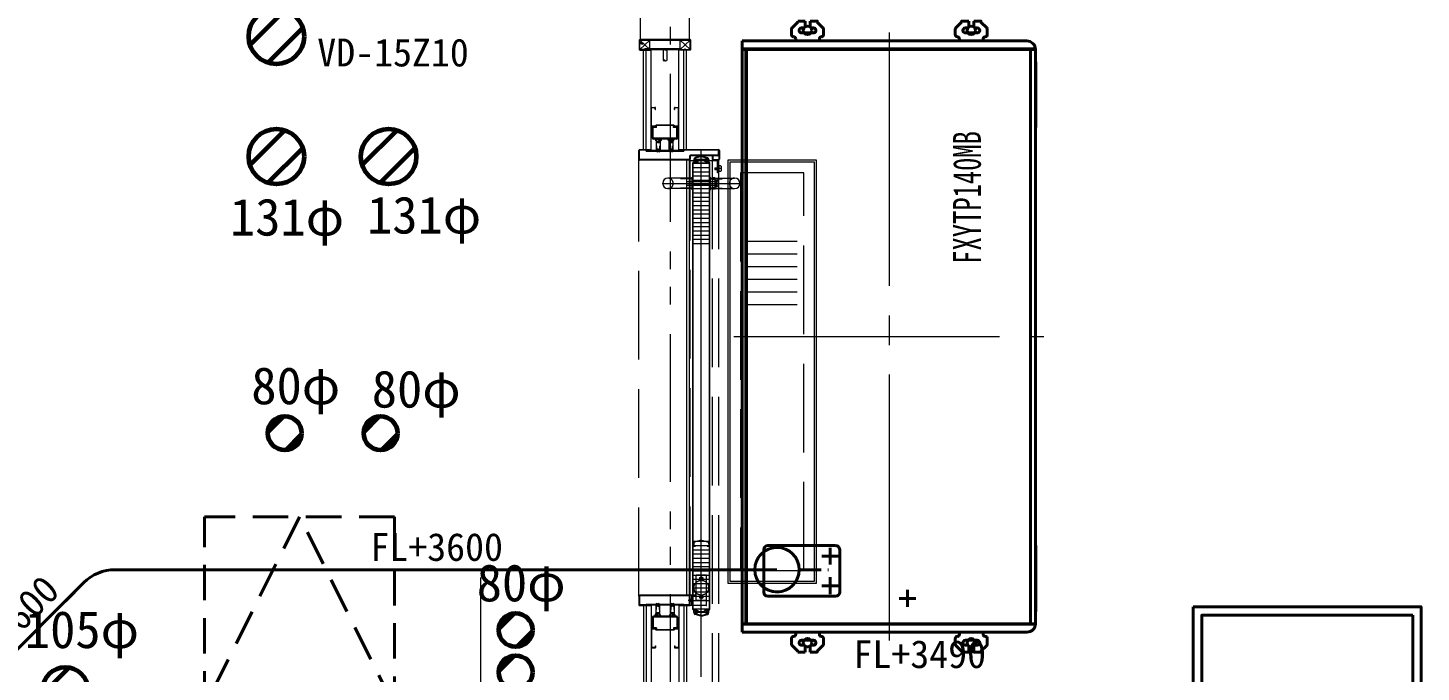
# Model space of a CAD drawing. Units: millimetres at full size. Extents: x -22551 to 92397, y -19340 to 14894.
# Drawn here: x 2639 to 5941, y 3521 to 5047 of the extents above; entities that cross this region are included whole.
import ezdxf
from ezdxf.enums import TextEntityAlignment as Align

# ---------------------------------------------------------------- set-up
doc = ezdxf.new("R2010")
doc.units = ezdxf.units.MM
doc.header["$LTSCALE"] = 70
for name, pattern in [('CHAIN1', [8, 5, -1, 1, -1]), ('CHAIN2', [12, 9, -1, 1, -1]), ('DASHED1', [1.8, 1.2, -0.6]), ('DASHED3', [4, 3, -1]), ('DOUBLE_CHAIN1', [8.8, 5, -1, 0.6, -0.6, 0.6, -1])]:
    doc.linetypes.add(name, pattern=pattern)
for name, color, linetype, lineweight in [('1-3_スリーブ', 1, 'Continuous', 60), ('2-0_通芯', 7, 'Continuous', 15), ('2-2_間仕切り芯', 7, 'DOUBLE_CHAIN1', 15), ('7-A_配管－冷媒：冷媒配管用銅管', 5, 'Continuous', 40), ('7-C_配管－ドレン５：耐火二層管', 2, 'Continuous', 30), ('9-0_無題1', 5, 'Continuous', 40), ('9-1_無題2', 5, 'DASHED1', 40)]:
    doc.layers.add(name, color=color, linetype=linetype, lineweight=lineweight)
doc.styles.add('ＭＳ ゴシック', font='')
doc.styles.get('ＭＳ ゴシック').set_extended_font_data('MS Gothic')

# ---------------------------------------------------------------- blocks, each defined once
blk = doc.blocks.new('グループ部品-26')
at = {"layer": '9-0_無題1'}
for p, q in [((4450.32, 5047.51), (4463.86, 5060.75)), ((4463.86, 5060.75), (4450.32, 5047.51)), ((4463.86, 5060.75), (4463.86, 5063.05)), ((4463.86, 5063.05), (4480.86, 5063.05)), ((4463.86, 5063.05), (4463.86, 5060.75)), ((4480.86, 5063.05), (4463.86, 5063.05)), ((4480.86, 5063.05), (4480.86, 5047.05)), ((4480.86, 5047.05), (4480.86, 5063.05)), ((4492.86, 5063.05), (4492.86, 5047.05)), ((4492.86, 5063.05), (4492.86, 5047.05)), ((4509.86, 5063.05), (4492.86, 5063.05)), ((4509.86, 5060.75), (4509.86, 5063.05)), ((4523.39, 5047.51), (4509.86, 5060.75)), ((4523.39, 5047.51), (4509.86, 5060.75)), ((4838.32, 5047.51), (4851.86, 5060.75)), ((4851.86, 5060.75), (4838.32, 5047.51)), ((4851.86, 5063.05), (4851.86, 5060.75)), ((4868.86, 5063.05), (4851.86, 5063.05)), ((4868.86, 5063.05), (4868.86, 5047.05)), ((4868.86, 5047.05), (4868.86, 5063.05)), ((4880.86, 5063.05), (4880.86, 5047.05)), ((4880.86, 5063.05), (4880.86, 5047.05)), ((4897.86, 5063.05), (4880.86, 5063.05)), ((4897.86, 5060.75), (4897.86, 5063.05)), ((4911.39, 5047.51), (4897.86, 5060.75)), ((4911.39, 5047.51), (4897.86, 5060.75)), ((4448.86, 5043.98), (4448.86, 5031.05)), ((4448.86, 5043.98), (4448.86, 5031.05)), ((4458.86, 5021.05), (4458.86, 5016.05)), ((4458.86, 5021.05), (4458.86, 5016.05)), ((4480.86, 5047.05), (4472.86, 5047.05)), ((4472.86, 5047.05), (4480.86, 5047.05)), ((4500.86, 5035.05), (4472.86, 5035.05)), ((4500.86, 5035.05), (4472.86, 5035.05)), ((4500.86, 5047.05), (4492.86, 5047.05)), ((4492.86, 5047.05), (4500.86, 5047.05)), ((4514.86, 5021.05), (4514.86, 5016.05)), ((4514.86, 5016.05), (4514.86, 5021.05)), ((4524.86, 5043.98), (4524.86, 5031.05)), ((4524.86, 5031.05), (4524.86, 5043.98)), ((4836.86, 5043.98), (4836.86, 5031.05)), ((4836.86, 5043.98), (4836.86, 5031.05)), ((4846.86, 5021.05), (4846.86, 5016.05)), ((4846.86, 5021.05), (4846.86, 5016.05)), ((4868.86, 5047.05), (4860.86, 5047.05)), ((4860.86, 5047.05), (4868.86, 5047.05)), ((4888.86, 5035.05), (4860.86, 5035.05)), ((4888.86, 5035.05), (4860.86, 5035.05)), ((4888.86, 5047.05), (4880.86, 5047.05)), ((4880.86, 5047.05), (4888.86, 5047.05)), ((4902.86, 5021.05), (4902.86, 5016.05)), ((4902.86, 5016.05), (4902.86, 5021.05)), ((4912.86, 5043.98), (4912.86, 5031.05)), ((4912.86, 5031.05), (4912.86, 5043.98)), ((5006.86, 5016.05), (4331.86, 5016.05)), ((4331.86, 3616.05), (4331.86, 5016.05)), ((4331.86, 5016.05), (4331.86, 3616.05)), ((4458.86, 5016.05), (4331.86, 5016.05)), ((5026.83, 4997.05), (4331.86, 4997.05)), ((5026.86, 4996.05), (4331.86, 4996.05)), ((4340.86, 3636.05), (4340.86, 4996.05)), ((4341.86, 3636.05), (4341.86, 4996.05)), ((4846.86, 5016.05), (4514.86, 5016.05)), ((5006.86, 5016.05), (4902.86, 5016.05)), ((5015.46, 3636.05), (5015.46, 4996.05)), ((5026.66, 3636.05), (5026.66, 4996.05)), ((5026.86, 4992.05), (5026.66, 4992.05)), ((5026.66, 4992.05), (5026.86, 4992.05)), ((5026.66, 3640.05), (5026.66, 4992.05)), ((5026.86, 4992.05), (5026.86, 4996.05)), ((5026.86, 4992.05), (5026.86, 4996.05)), ((5027.46, 4966.81), (5026.66, 4966.81)), ((5027.46, 4966.81), (5027.46, 4811.05)), ((5027.46, 4811.05), (5026.66, 4811.05)), ((4383.06, 3711.05), (4383.06, 3811.05)), ((4553.06, 3821.05), (4393.06, 3821.05)), ((4563.06, 3711.05), (4563.06, 3811.05)), ((5027.46, 3821.05), (5026.66, 3821.05)), ((5027.46, 3821.05), (5027.46, 3665.29)), ((4563.06, 3796.05), (4540.86, 3796.05)), ((4553.06, 3701.05), (4393.06, 3701.05)), ((4743.86, 3696.05), (4723.86, 3696.05)), ((5026.66, 3665.29), (5027.46, 3665.29)), ((5026.86, 3636.05), (4331.86, 3636.05)), ((5026.83, 3635.05), (4331.86, 3635.05)), ((5026.86, 3640.05), (5026.66, 3640.05)), ((5026.86, 3640.05), (5026.66, 3640.05)), ((5026.86, 3640.05), (5026.86, 3636.05)), ((5026.86, 3636.05), (5026.86, 3640.05)), ((5006.86, 3616.05), (4331.86, 3616.05)), ((4331.86, 3616.05), (4458.86, 3616.05)), ((4448.86, 3588.12), (4448.86, 3601.05)), ((4448.86, 3601.05), (4448.86, 3588.12)), ((4458.86, 3611.05), (4458.86, 3616.05)), ((4458.86, 3616.05), (4458.86, 3611.05)), ((4514.86, 3611.05), (4514.86, 3616.05)), ((4514.86, 3616.05), (4846.86, 3616.05)), ((4514.86, 3611.05), (4514.86, 3616.05)), ((4524.86, 3588.12), (4524.86, 3601.05)), ((4524.86, 3588.12), (4524.86, 3601.05)), ((4836.86, 3588.12), (4836.86, 3601.05)), ((4836.86, 3601.05), (4836.86, 3588.12)), ((4846.86, 3611.05), (4846.86, 3616.05)), ((4846.86, 3616.05), (4846.86, 3611.05)), ((4902.86, 3611.05), (4902.86, 3616.05)), ((4902.86, 3616.05), (5006.86, 3616.05)), ((4902.86, 3611.05), (4902.86, 3616.05)), ((4912.86, 3588.12), (4912.86, 3601.05)), ((4912.86, 3588.12), (4912.86, 3601.05)), ((4450.32, 3584.58), (4463.86, 3571.35)), ((4463.86, 3571.35), (4463.86, 3569.05)), ((4463.86, 3569.05), (4480.86, 3569.05)), ((4463.86, 3569.05), (4480.86, 3569.05)), ((4500.86, 3597.05), (4472.86, 3597.05)), ((4472.86, 3597.05), (4500.86, 3597.05)), ((4480.86, 3585.05), (4472.86, 3585.05)), ((4480.86, 3585.05), (4472.86, 3585.05)), ((4480.86, 3569.05), (4480.86, 3585.05)), ((4480.86, 3569.05), (4480.86, 3585.05)), ((4492.86, 3569.05), (4492.86, 3585.05)), ((4500.86, 3585.05), (4492.86, 3585.05)), ((4492.86, 3585.05), (4492.86, 3569.05)), ((4500.86, 3585.05), (4492.86, 3585.05)), ((4492.86, 3569.05), (4509.86, 3569.05)), ((4523.39, 3584.58), (4509.86, 3571.35)), ((4509.86, 3571.35), (4523.39, 3584.58)), ((4509.86, 3569.05), (4509.86, 3571.35)), ((4838.32, 3584.58), (4851.86, 3571.35)), ((4838.32, 3584.58), (4851.86, 3571.35)), ((4851.86, 3571.35), (4851.86, 3569.05)), ((4851.86, 3571.35), (4851.86, 3569.05)), ((4851.86, 3569.05), (4868.86, 3569.05)), ((4888.86, 3597.05), (4860.86, 3597.05)), ((4860.86, 3597.05), (4888.86, 3597.05)), ((4868.86, 3585.05), (4860.86, 3585.05)), ((4868.86, 3585.05), (4860.86, 3585.05)), ((4868.86, 3569.05), (4868.86, 3585.05)), ((4888.86, 3585.05), (4880.86, 3585.05)), ((4880.86, 3585.05), (4880.86, 3569.05)), ((4888.86, 3585.05), (4880.86, 3585.05)), ((4880.86, 3569.05), (4897.86, 3569.05)), ((4911.39, 3584.58), (4897.86, 3571.35)), ((4897.86, 3571.35), (4911.39, 3584.58)), ((4897.86, 3571.35), (4897.86, 3569.05)), ((4897.86, 3569.05), (4897.86, 3571.35))]:
    blk.add_line(p, q, dxfattribs=at)
at = {"layer": '9-0_無題1', "color": 7, "linetype": 'CHAIN2', "lineweight": 15}
for p, q in [((4680.86, 3596.05), (4680.86, 5036.05)), ((4311.86, 4316.05), (5046.66, 4316.05))]:
    blk.add_line(p, q, dxfattribs=at)
at = {"layer": '9-0_無題1', "linetype": 'CHAIN1'}
for p, q in [((4540.86, 3776.05), (4540.86, 3816.05)), ((4520.86, 3796.05), (4560.86, 3796.05)), ((4540.86, 3706.05), (4540.86, 3746.05)), ((4520.86, 3726.05), (4560.86, 3726.05)), ((4723.86, 3676.05), (4723.86, 3716.05)), ((4703.86, 3696.05), (4743.86, 3696.05))]:
    blk.add_line(p, q, dxfattribs=at)
at = {"layer": '9-0_無題1'}
for points in [[(4509.86, 5060.75), (4509.86, 5063.05), (4492.86, 5063.05)], [(4851.86, 5060.75), (4851.86, 5063.05), (4868.86, 5063.05)], [(4897.86, 5060.75), (4897.86, 5063.05), (4880.86, 5063.05)], [(4450.32, 3584.58), (4463.86, 3571.35), (4463.86, 3569.05)], [(4509.86, 3571.35), (4509.86, 3569.05), (4492.86, 3569.05)], [(4851.86, 3569.05), (4868.86, 3569.05), (4868.86, 3585.05)], [(4897.86, 3569.05), (4880.86, 3569.05), (4880.86, 3585.05)]]:
    blk.add_lwpolyline(points, dxfattribs=at)
for centre in [(4486.86, 5041.05), (4874.86, 5041.05), (4486.86, 3591.05), (4874.86, 3591.05)]:
    blk.add_circle(centre, 10, dxfattribs=at)
for centre, radius, start, end in [((4453.86, 5043.98), 5, 135, 180), ((4453.86, 5043.98), 5, 135.00003, 179.99995), ((4453.86, 5031.05), 5, 180, 270), ((4453.86, 5031.05), 5, 179.99995, 270.00003), ((4453.86, 5021.05), 5, 359.99998, 90), ((4453.86, 5021.05), 5, 359.99995, 90.00003), ((4472.86, 5041.05), 6, 90, 270), ((4472.86, 5041.05), 6, 90, 269.99998), ((4500.86, 5041.05), 6, 270, 90), ((4500.86, 5041.05), 6, 269.99998, 90), ((4519.86, 5021.05), 5, 90, 180), ((4519.86, 5021.05), 5, 89.99994, 180.00003), ((4519.86, 5031.05), 5, 270, 359.99998), ((4519.86, 5031.05), 5, 270.00006, 359.99995), ((4519.86, 5043.98), 5, 359.99998, 44.99998), ((4519.86, 5043.98), 5, 0.00003, 44.99995), ((4841.86, 5043.98), 5, 135, 180), ((4841.86, 5043.98), 5, 135.00003, 179.99995), ((4841.86, 5031.05), 5, 180, 270), ((4841.86, 5031.05), 5, 179.99995, 270.00003), ((4841.86, 5021.05), 5, 359.99998, 90), ((4841.86, 5021.05), 5, 359.99995, 90.00003), ((4860.86, 5041.05), 6, 90, 270), ((4860.86, 5041.05), 6, 90, 270), ((4888.86, 5041.05), 6, 270, 90), ((4888.86, 5041.05), 6, 270, 90), ((4907.86, 5021.05), 5, 90, 180), ((4907.86, 5021.05), 5, 89.99994, 180.00003), ((4907.86, 5031.05), 5, 270, 359.99998), ((4907.86, 5031.05), 5, 270.00006, 359.99995), ((4907.86, 5043.98), 5, 359.99998, 44.99998), ((4907.86, 5043.98), 5, 0.00003, 44.99995), ((5006.86, 4996.05), 20, 359.99998, 90), ((5006.86, 4996.05), 20, 359.99995, 90.00003), ((4393.06, 3811.05), 10, 90, 180), ((4553.06, 3811.05), 10, 359.99998, 90), ((4393.06, 3711.05), 10, 180, 270), ((4553.06, 3711.05), 10, 270, 359.99998), ((5006.86, 3636.05), 20, 270, 359.99998), ((5006.86, 3636.05), 20, 269.99995, 0.00003), ((4453.86, 3601.05), 5, 90, 180), ((4453.86, 3601.05), 5, 89.99995, 180.00003), ((4453.86, 3611.05), 5, 270, 359.99998), ((4453.86, 3611.05), 5, 269.99995, 0.00003), ((4519.86, 3611.05), 5, 180, 270), ((4519.86, 3611.05), 5, 179.99995, 270.00005), ((4519.86, 3601.05), 5, 359.99998, 90), ((4519.86, 3601.05), 5, 0.00003, 89.99992), ((4841.86, 3601.05), 5, 90, 180), ((4841.86, 3601.05), 5, 89.99995, 180.00003), ((4841.86, 3611.05), 5, 270, 359.99998), ((4841.86, 3611.05), 5, 269.99995, 0.00003), ((4907.86, 3611.05), 5, 180, 270), ((4907.86, 3611.05), 5, 179.99995, 270.00005), ((4907.86, 3601.05), 5, 359.99998, 90), ((4907.86, 3601.05), 5, 0.00003, 89.99992), ((4453.86, 3588.12), 5, 180, 225), ((4453.86, 3588.12), 5, 180.00003, 224.99995), ((4472.86, 3591.05), 6, 90, 270), ((4472.86, 3591.05), 6, 90, 269.99998), ((4500.86, 3591.05), 6, 270, 90), ((4500.86, 3591.05), 6, 269.99998, 90), ((4519.86, 3588.12), 5, 314.99998, 359.99998), ((4519.86, 3588.12), 5, 315.00003, 359.99995), ((4841.86, 3588.12), 5, 180, 225), ((4841.86, 3588.12), 5, 180.00003, 224.99995), ((4860.86, 3591.05), 6, 90, 270), ((4860.86, 3591.05), 6, 90, 270), ((4888.86, 3591.05), 6, 270, 90), ((4888.86, 3591.05), 6, 270, 90), ((4907.86, 3588.12), 5, 314.99998, 359.99998), ((4907.86, 3588.12), 5, 315.00003, 359.99995)]:
    blk.add_arc(centre, radius, start, end, dxfattribs=at)
at = {"layer": '9-0_無題1', "color": 7, "style": 'ＭＳ ゴシック', "width": 0.7}
blk.add_text('FXYTP140MB', height=65.98, rotation=90, dxfattribs=at).set_placement((4917.36, 4488.41), align=Align.BOTTOM_LEFT)
blk = doc.blocks.new('グループ部品-30')
at = {"layer": '9-1_無題2'}
for p, q in [((3058.21, 3439.43), (3058.21, 3889.43)), ((3508.21, 3889.43), (3058.21, 3889.43)), ((3508.21, 3889.43), (3508.21, 3439.43)), ((3058.21, 3439.43), (3508.21, 3439.43))]:
    blk.add_line(p, q, dxfattribs=at)
blk = doc.blocks.new('グループ部品-31')
at = {"layer": '9-1_無題2'}
for p, q in [((3283.21, 3889.43), (3058.21, 3439.43)), ((3508.21, 3439.43), (3283.21, 3889.43))]:
    blk.add_line(p, q, dxfattribs=at)
blk.add_blockref('グループ部品-30', (0, 0), dxfattribs=at)
blk = doc.blocks.new('グループ部品-125')
at = {"layer": '2-0_通芯', "linetype": 'DOUBLE_CHAIN1'}
for p, q in [((4161.61, 8017.87), (4161.61, -1485.67)), ((4091.11, 5019.3), (4091.11, 6789.3)), ((4207.11, 5019.3), (4207.11, 6789.3)), ((4113.11, 4995.8), (4089.61, 5017.8)), ((4089.61, 4995.8), (4113.11, 5017.8)), ((4113.11, 4995.8), (4113.11, 5017.8)), ((4185.11, 4995.8), (4185.11, 5017.8)), ((4208.61, 4995.8), (4185.11, 5017.8)), ((4185.11, 4995.8), (4208.61, 5017.8)), ((3711.61, 3745.75), (3711.61, 1447.78))]:
    blk.add_line(p, q, dxfattribs=at)
at = {"layer": '2-0_通芯'}
for p, q in [((4208.61, 5019.3), (4089.61, 5019.3)), ((4088.11, 5017.8), (4088.11, 4995.8)), ((4096.95, 5007.73), (4089.19, 5010.04)), ((4113.11, 4995.8), (4089.61, 4995.8)), ((4089.61, 4994.3), (4116.61, 4994.3)), ((4096.95, 5007.73), (4090.9, 5013.46)), ((4098.11, 4758.8), (4098.11, 4994.3)), ((4104.11, 4758.8), (4104.11, 4994.3)), ((4113.11, 4994.3), (4113.11, 4995.8)), ((4116.61, 4758.8), (4116.61, 4994.3)), ((4144.61, 4995.09), (4144.61, 4969.99)), ((4153.61, 4995.07), (4153.61, 4969.99)), ((4208.61, 4994.3), (4181.61, 4994.3)), ((4181.61, 4758.8), (4181.61, 4994.3)), ((4185.11, 4995.8), (4208.61, 4995.8)), ((4185.11, 4994.3), (4185.11, 4995.8)), ((4194.11, 4758.8), (4194.11, 4994.3)), ((4200.11, 4758.8), (4200.11, 4994.3)), ((4208.61, 4995.8), (4208.61, 5017.8)), ((4210.11, 4995.8), (4210.11, 5017.8)), ((4116.61, 4815), (4116.61, 4857.6)), ((4117.41, 4814.6), (4117.41, 4858)), ((4125.81, 4858), (4117.41, 4858)), ((4117.81, 4858.8), (4125.41, 4858.8)), ((4125.81, 4853.8), (4125.81, 4858)), ((4125.81, 4853.8), (4126.61, 4853.8)), ((4126.61, 4853.8), (4126.61, 4857.6)), ((4171.61, 4853.8), (4171.61, 4857.6)), ((4171.61, 4853.8), (4172.41, 4853.8)), ((4180.81, 4858), (4172.41, 4858)), ((4172.41, 4853.8), (4172.41, 4858)), ((4172.81, 4858.8), (4180.41, 4858.8)), ((4180.81, 4814.6), (4180.81, 4858)), ((4181.61, 4815), (4181.61, 4857.6)), ((4126.28, 4814.6), (4117.41, 4814.6)), ((4117.81, 4813.8), (4129.11, 4813.8)), ((4119.11, 4786.2), (4119.11, 4811.4)), ((4121.41, 4786.1), (4121.41, 4811.5)), ((4129.11, 4811.5), (4121.41, 4811.5)), ((4126.28, 4814.6), (4128.28, 4816.6)), ((4126.96, 4814.15), (4128.61, 4815.8)), ((4169.94, 4816.6), (4128.28, 4816.6)), ((4169.61, 4815.8), (4128.61, 4815.8)), ((4129.11, 4811.5), (4129.11, 4813.8)), ((4169.11, 4813.8), (4180.41, 4813.8)), ((4169.11, 4811.5), (4169.11, 4813.8)), ((4176.81, 4811.5), (4169.11, 4811.5)), ((4169.61, 4815.8), (4171.26, 4814.15)), ((4169.94, 4816.6), (4171.94, 4814.6)), ((4180.81, 4814.6), (4171.94, 4814.6)), ((4176.81, 4786.1), (4176.81, 4811.5)), ((4179.11, 4786.2), (4179.11, 4811.4)), ((4087.11, 4736.2), (4087.11, 4756.4)), ((4107.11, 4757.2), (4088.71, 4757.2)), ((4088.71, 4735.4), (4088.71, 4757.2)), ((4089.51, 4758.8), (4115.61, 4758.8)), ((4104.11, 4754.9), (4104.11, 4757.2)), ((4107.11, 4757.2), (4107.11, 4758.8)), ((4176.81, 4786.1), (4121.41, 4786.1)), ((4176.71, 4783.8), (4121.51, 4783.8)), ((4129.11, 4755.3), (4129.11, 4779.3)), ((4130.11, 4754.14), (4130.11, 4768)), ((4136.48, 4782.77), (4130.14, 4776.43)), ((4131.61, 4753.81), (4131.61, 4761.56)), ((4137.89, 4781.35), (4131.75, 4775.2)), ((4135.61, 4756.79), (4135.61, 4761.56)), ((4137.11, 4756.45), (4137.11, 4768)), ((4138.11, 4755.3), (4138.11, 4779.3)), ((4159.11, 4755.3), (4159.11, 4779.3)), ((4160.11, 4754.14), (4160.11, 4768)), ((4166.48, 4782.77), (4160.14, 4776.43)), ((4161.61, 4753.81), (4161.61, 4761.56)), ((4167.89, 4781.35), (4161.75, 4775.2)), ((4165.61, 4756.79), (4165.61, 4761.56)), ((4167.11, 4756.45), (4167.11, 4768)), ((4168.11, 4755.3), (4168.11, 4779.3)), ((4182.61, 4758.8), (4275.71, 4758.8)), ((4191.11, 4758.8), (4191.11, 4757.2)), ((4276.51, 4757.2), (4191.11, 4757.2)), ((4194.11, 4757.2), (4194.11, 4754.9)), ((4235.11, 3509.89), (4235.11, 4758.8)), ((4274.91, 4756.2), (4274.91, 4745.4)), ((4276.51, 4756.2), (4274.91, 4756.2)), ((4276.51, 4757.2), (4276.51, 4735.4)), ((4278.11, 4756.4), (4278.11, 4736.2)), ((4207.51, 4735.4), (4088.71, 4735.4)), ((4206.71, 4733.8), (4089.51, 4733.8)), ((4201.11, 3703.8), (4201.11, 4733.8)), ((4207.11, 3703.8), (4207.11, 4733.8)), ((4207.51, 4743), (4207.51, 4735.4)), ((4274.11, 4743.8), (4209.11, 4743.8)), ((4209.11, 4743.8), (4209.11, 4736.2)), ((4274.91, 4745.4), (4209.91, 4745.4)), ((4215.11, 3670.1), (4215.11, 4727.5)), ((4215.71, 4727.8), (4222.61, 4727.8)), ((4215.71, 3669.8), (4215.71, 4727.8)), ((4215.71, 4726.3), (4254.51, 4726.3)), ((4215.86, 4727.3), (4215.86, 4726.8)), ((4216.01, 4728.4), (4222.61, 4728.4)), ((4217.11, 4735.01), (4217.11, 4728.8)), ((4217.11, 4728.8), (4221.11, 4728.8)), ((4218.31, 4732.8), (4218.31, 4730)), ((4218.31, 4730), (4221.11, 4730)), ((4218.61, 4736.3), (4225.11, 4736.3)), ((4218.61, 4734.8), (4221.11, 4734.8)), ((4234.57, 4743.72), (4220.75, 4739.83)), ((4220.86, 4727.8), (4220.86, 4727.3)), ((4220.86, 4727.3), (4223.61, 4727.3)), ((4221.11, 4730.15), (4221.11, 4733.3)), ((4221.11, 4730), (4221.11, 4728.8)), ((4234.57, 4742.17), (4221.16, 4738.38)), ((4221.95, 4729.16), (4223.61, 4728.8)), ((4222.11, 4730.15), (4224.22, 4729.69)), ((4222.36, 4732.1), (4222.36, 4730.8)), ((4222.61, 4728.4), (4222.61, 4727.8)), ((4222.86, 4732.6), (4225.36, 4732.6)), ((4222.86, 4730.3), (4227.36, 4730.3)), ((4223.61, 4728.8), (4223.61, 4727.3)), ((4224.61, 4729.2), (4224.61, 4727.3)), ((4224.61, 4727.3), (4245.61, 4727.3)), ((4225.11, 4736.3), (4225.11, 4735.3)), ((4245.11, 4735.3), (4225.11, 4735.3)), ((4225.36, 4733.8), (4225.36, 4732.6)), ((4227.36, 4733.8), (4227.36, 4730.3)), ((4242.86, 4733.8), (4227.36, 4733.8)), ((4235.65, 4743.72), (4249.47, 4739.83)), ((4235.65, 4742.17), (4249.06, 4738.38)), ((4242.86, 4733.8), (4242.86, 4730.3)), ((4247.36, 4730.3), (4242.86, 4730.3)), ((4249.11, 4733.8), (4244.86, 4733.8)), ((4244.86, 4733.8), (4244.86, 4732.6)), ((4247.36, 4732.6), (4244.86, 4732.6)), ((4251.61, 4736.3), (4245.11, 4736.3)), ((4245.11, 4736.3), (4245.11, 4735.3)), ((4245.61, 4729.2), (4245.61, 4727.3)), ((4248.11, 4730.15), (4246, 4729.69)), ((4248.27, 4729.16), (4246.61, 4728.8)), ((4246.61, 4728.8), (4246.61, 4727.3)), ((4247.61, 4728.4), (4247.61, 4727.8)), ((4247.61, 4728.4), (4254.21, 4728.4)), ((4247.61, 4727.8), (4254.51, 4727.8)), ((4247.86, 4732.1), (4247.86, 4730.8)), ((4251.61, 4734.8), (4249.11, 4734.8)), ((4249.11, 4734.8), (4249.11, 4733.8)), ((4249.11, 4730.15), (4249.11, 4733.3)), ((4249.11, 4730), (4249.11, 4728.8)), ((4251.91, 4730), (4249.11, 4730)), ((4253.11, 4728.8), (4249.11, 4728.8)), ((4251.91, 4732.8), (4251.91, 4730)), ((4253.11, 4735.01), (4253.11, 4728.8)), ((4254.36, 4727.3), (4254.36, 4726.8)), ((4254.51, 3669.8), (4254.51, 4727.8)), ((4255.11, 3670.1), (4255.11, 4727.5)), ((4261.11, 4743.8), (4261.11, 4736.2)), ((4262.71, 4743.8), (4262.71, 4735.4)), ((4262.71, 4735.4), (4276.51, 4735.4)), ((4263.51, 4733.8), (4275.71, 4733.8)), ((4508.11, 4733.8), (4298.11, 4733.8)), ((4298.11, 4733.8), (4298.11, 3731.8)), ((4503.11, 4728.8), (4303.11, 4728.8)), ((4303.11, 4728.8), (4303.11, 3736.8)), ((4503.11, 3736.8), (4503.11, 4728.8)), ((4508.11, 3731.8), (4508.11, 4733.8)), ((4213.61, 4691.3), (4156.11, 4691.3)), ((4213.61, 4663.8), (4213.61, 4693.8)), ((4215.11, 4693.8), (4213.61, 4693.8)), ((4215.11, 4663.8), (4215.11, 4693.8)), ((4215.71, 4716.3), (4254.51, 4716.3)), ((4215.71, 4706.3), (4254.51, 4706.3)), ((4215.71, 4696.3), (4254.51, 4696.3)), ((4255.11, 4693.8), (4256.61, 4693.8)), ((4255.11, 4663.8), (4255.11, 4693.8)), ((4256.61, 4663.8), (4256.61, 4693.8)), ((4256.61, 4691.3), (4314.11, 4691.3)), ((4213.61, 4666.3), (4156.11, 4666.3)), ((4215.11, 4663.8), (4213.61, 4663.8)), ((4215.71, 4686.3), (4254.51, 4686.3)), ((4215.71, 4676.3), (4254.51, 4676.3)), ((4215.71, 4666.3), (4254.51, 4666.3)), ((4215.71, 4656.3), (4254.51, 4656.3)), ((4255.11, 4663.8), (4256.61, 4663.8)), ((4256.61, 4666.3), (4314.11, 4666.3)), ((4215.71, 4646.3), (4254.51, 4646.3)), ((4215.71, 4636.3), (4254.51, 4636.3)), ((4215.71, 4626.3), (4254.51, 4626.3)), ((4215.71, 4616.3), (4254.51, 4616.3)), ((4215.71, 4606.3), (4254.51, 4606.3)), ((4215.71, 4596.3), (4254.51, 4596.3)), ((4215.71, 4586.3), (4254.51, 4586.3)), ((4215.71, 4576.3), (4254.51, 4576.3)), ((4215.71, 4566.3), (4254.51, 4566.3)), ((4215.71, 4556.3), (4254.51, 4556.3)), ((4215.71, 4546.3), (4254.51, 4546.3)), ((4215.71, 4536.3), (4254.51, 4536.3)), ((4462.55, 4541), (4343.67, 4541)), ((4462.55, 4511), (4343.67, 4511)), ((4462.55, 4481), (4343.67, 4481)), ((4462.55, 4451), (4343.67, 4451)), ((4462.55, 4421), (4343.67, 4421)), ((4462.55, 4391), (4343.67, 4391)), ((4215.71, 3831.3), (4254.51, 3831.3)), ((4215.71, 3821.3), (4254.51, 3821.3)), ((4215.71, 3811.3), (4254.51, 3811.3)), ((4215.71, 3801.3), (4254.51, 3801.3)), ((4215.71, 3791.3), (4254.51, 3791.3)), ((4215.71, 3781.3), (4254.51, 3781.3)), ((4215.71, 3771.3), (4254.51, 3771.3)), ((4209.11, 3705.4), (4209.11, 3734.8)), ((4215.11, 3705.4), (4215.11, 3734.8)), ((4215.71, 3761.3), (4254.51, 3761.3)), ((4215.71, 3751.3), (4254.51, 3751.3)), ((4215.71, 3741.3), (4254.51, 3741.3)), ((4215.71, 3731.3), (4254.51, 3731.3)), ((4255.11, 3705.4), (4255.11, 3734.8)), ((4298.11, 3731.8), (4508.11, 3731.8)), ((4303.11, 3736.8), (4503.11, 3736.8)), ((4087.11, 3701.4), (4087.11, 3681.2)), ((4207.51, 3702.2), (4088.71, 3702.2)), ((4088.71, 3702.2), (4088.71, 3680.4)), ((4206.71, 3703.8), (4089.51, 3703.8)), ((4207.51, 3680.4), (4207.51, 3702.2)), ((4209.11, 3678.8), (4209.11, 3703.8)), ((4215.11, 3703.8), (4209.11, 3703.8)), ((4209.11, 3681.2), (4209.11, 3701.4)), ((4212.31, 3678.8), (4212.31, 3703.8)), ((4215.71, 3721.3), (4254.51, 3721.3)), ((4215.71, 3711.3), (4254.51, 3711.3)), ((4215.71, 3701.3), (4254.51, 3701.3)), ((4107.11, 3680.4), (4088.71, 3680.4)), ((4089.51, 3678.8), (4116.61, 3678.8)), ((4098.11, 3678.8), (4098.11, 3239.3)), ((4104.11, 3682.7), (4104.11, 3680.4)), ((4104.11, 3678.8), (4104.11, 3226.8)), ((4107.11, 3680.4), (4107.11, 3678.8)), ((4116.61, 3678.8), (4116.61, 2721.8)), ((4127.11, 3682.3), (4127.11, 3658.3)), ((4128.11, 3681.14), (4128.11, 3669.6)), ((4129.61, 3680.81), (4129.61, 3676.04)), ((4133.61, 3683.79), (4133.61, 3676.04)), ((4135.11, 3683.45), (4135.11, 3669.6)), ((4136.11, 3682.3), (4136.11, 3658.3)), ((4162.11, 3682.3), (4162.11, 3658.3)), ((4163.11, 3683.45), (4163.11, 3669.6)), ((4164.61, 3683.79), (4164.61, 3676.04)), ((4168.61, 3680.81), (4168.61, 3676.04)), ((4170.11, 3681.14), (4170.11, 3669.6)), ((4171.11, 3682.3), (4171.11, 3658.3)), ((4181.61, 3678.8), (4181.61, 2753.8)), ((4182.61, 3678.8), (4206.71, 3678.8)), ((4191.11, 3678.8), (4191.11, 3680.4)), ((4207.51, 3680.4), (4191.11, 3680.4)), ((4194.11, 3680.4), (4194.11, 3682.7)), ((4194.11, 3678.8), (4194.11, 2753.8)), ((4200.11, 3678.8), (4200.11, 2753.8)), ((4215.11, 3678.8), (4209.11, 3678.8)), ((4215.71, 3691.3), (4254.51, 3691.3)), ((4215.71, 3671.3), (4254.51, 3671.3)), ((4215.71, 3669.8), (4222.61, 3669.8)), ((4215.86, 3670.3), (4215.86, 3670.8)), ((4216.01, 3669.2), (4222.61, 3669.2)), ((4217.11, 3668.8), (4221.11, 3668.8)), ((4217.11, 3662.58), (4217.11, 3668.8)), ((4218.31, 3667.6), (4221.11, 3667.6)), ((4218.31, 3664.8), (4218.31, 3667.6)), ((4221.11, 3667.6), (4221.11, 3668.8)), ((4221.11, 3667.45), (4221.11, 3664.3)), ((4221.95, 3668.44), (4223.61, 3668.8)), ((4222.11, 3667.45), (4224.22, 3667.91)), ((4222.36, 3665.5), (4222.36, 3666.8)), ((4222.61, 3669.2), (4222.61, 3669.8)), ((4222.86, 3667.3), (4227.36, 3667.3)), ((4222.86, 3665), (4225.36, 3665)), ((4223.61, 3668.8), (4223.61, 3670.3)), ((4224.61, 3668.4), (4224.61, 3670.3)), ((4245.61, 3670.3), (4224.61, 3670.3)), ((4225.36, 3663.8), (4225.36, 3665)), ((4227.36, 3663.8), (4227.36, 3667.3)), ((4242.86, 3663.8), (4242.86, 3667.3)), ((4247.36, 3667.3), (4242.86, 3667.3)), ((4244.86, 3663.8), (4244.86, 3665)), ((4247.36, 3665), (4244.86, 3665)), ((4245.61, 3668.4), (4245.61, 3670.3)), ((4248.11, 3667.45), (4246, 3667.91)), ((4249.36, 3670.3), (4246.61, 3670.3)), ((4246.61, 3668.8), (4246.61, 3670.3)), ((4248.27, 3668.44), (4246.61, 3668.8)), ((4247.61, 3669.2), (4254.21, 3669.2)), ((4247.86, 3665.5), (4247.86, 3666.8)), ((4253.11, 3668.8), (4249.11, 3668.8)), ((4249.11, 3667.6), (4249.11, 3668.8)), ((4251.91, 3667.6), (4249.11, 3667.6)), ((4249.11, 3667.45), (4249.11, 3664.3)), ((4249.36, 3669.8), (4249.36, 3670.3)), ((4251.91, 3664.8), (4251.91, 3667.6)), ((4253.11, 3662.58), (4253.11, 3668.8)), ((4254.36, 3670.3), (4254.36, 3670.8)), ((4119.11, 3651.4), (4119.11, 3626.2)), ((4121.41, 3651.5), (4121.41, 3626.1)), ((4176.81, 3651.5), (4121.41, 3651.5)), ((4176.71, 3653.8), (4121.51, 3653.8)), ((4127.52, 3656.43), (4133.48, 3662.39)), ((4128.74, 3654.83), (4135.08, 3661.17)), ((4169.48, 3654.83), (4163.14, 3661.17)), ((4170.71, 3656.43), (4164.75, 3662.39)), ((4176.81, 3651.5), (4176.81, 3626.1)), ((4179.11, 3651.4), (4179.11, 3626.2)), ((4218.61, 3662.8), (4221.11, 3662.8)), ((4218.61, 3661.3), (4225.11, 3661.3)), ((4234.57, 3653.87), (4220.75, 3657.77)), ((4221.11, 3663.8), (4225.36, 3663.8)), ((4221.11, 3662.8), (4221.11, 3663.8)), ((4234.57, 3655.43), (4221.16, 3659.22)), ((4225.11, 3661.3), (4225.11, 3662.3)), ((4245.11, 3662.3), (4225.11, 3662.3)), ((4242.86, 3663.8), (4227.36, 3663.8)), ((4235.65, 3655.43), (4249.06, 3659.22)), ((4235.65, 3653.87), (4249.47, 3657.77)), ((4249.11, 3663.8), (4244.86, 3663.8)), ((4245.11, 3661.3), (4245.11, 3662.3)), ((4251.61, 3661.3), (4245.11, 3661.3)), ((4249.11, 3662.8), (4249.11, 3663.8)), ((4251.61, 3662.8), (4249.11, 3662.8)), ((4116.61, 3622.6), (4116.61, 3580)), ((4117.41, 3623), (4117.41, 3579.6)), ((4126.28, 3623), (4117.41, 3623)), ((4129.11, 3623.8), (4117.81, 3623.8)), ((4129.11, 3626.1), (4121.41, 3626.1)), ((4126.28, 3623), (4128.28, 3621)), ((4126.96, 3623.45), (4128.61, 3621.8)), ((4169.94, 3621), (4128.28, 3621)), ((4169.61, 3621.8), (4128.61, 3621.8)), ((4129.11, 3626.1), (4129.11, 3623.8)), ((4169.11, 3626.1), (4169.11, 3623.8)), ((4176.81, 3626.1), (4169.11, 3626.1)), ((4180.41, 3623.8), (4169.11, 3623.8)), ((4169.61, 3621.8), (4171.26, 3623.45)), ((4169.94, 3621), (4171.94, 3623)), ((4180.81, 3623), (4171.94, 3623)), ((4180.81, 3623), (4180.81, 3579.6)), ((4181.61, 3622.6), (4181.61, 3580)), ((4125.81, 3579.6), (4117.41, 3579.6)), ((4117.81, 3578.8), (4125.41, 3578.8)), ((4125.81, 3583.8), (4125.81, 3579.6)), ((4125.81, 3583.8), (4126.61, 3583.8)), ((4126.61, 3583.8), (4126.61, 3580)), ((4171.61, 3583.8), (4171.61, 3580)), ((4171.61, 3583.8), (4172.41, 3583.8)), ((4172.41, 3583.8), (4172.41, 3579.6)), ((4180.81, 3579.6), (4172.41, 3579.6)), ((4172.81, 3578.8), (4180.41, 3578.8))]:
    blk.add_line(p, q, dxfattribs=at)
at = {"layer": '2-0_通芯', "linetype": 'DASHED1'}
for p, q in [((4101.11, 4998.1), (4101.11, 4995.8)), ((4101.11, 4998.1), (4197.11, 4998.1)), ((4113.11, 4995.8), (4185.11, 4995.8)), ((4197.11, 4995.8), (4197.11, 4998.1))]:
    blk.add_line(p, q, dxfattribs=at)
at = {"layer": '2-0_通芯', "linetype": 'DASHED3'}
for p, q in [((4104.11, 4757.2), (4194.11, 4757.2)), ((4104.11, 4754.9), (4194.11, 4754.9)), ((4087.11, 3701.4), (4087.11, 4736.2)), ((4209.11, 3703.8), (4209.11, 4736.2)), ((4209.11, 4733.3), (4276.11, 4733.3)), ((4261.11, 4733.3), (4261.11, 2753.8)), ((4272.51, 4733.8), (4261.91, 4733.8)), ((4261.91, 4732.2), (4261.91, 4733.8)), ((4274.91, 4703.8), (4274.91, 4731.4)), ((4276.11, 4733.3), (4276.11, 2753.8)), ((4213.61, 4689.8), (4185.75, 4689.8)), ((4256.61, 4689.8), (4284.48, 4689.8)), ((4256.61, 4689.3), (4267.11, 4689.3)), ((4268.11, 4691.1), (4261.11, 4691.1)), ((4261.11, 4691.1), (4263.11, 4689.1)), ((4263.11, 4689.1), (4263.11, 4686.72)), ((4264.61, 4686.72), (4264.61, 4691.9)), ((4268.11, 4691.1), (4266.11, 4689.1)), ((4266.11, 4689.1), (4266.11, 4686.72)), ((4266.91, 4715.4), (4267.31, 4715.8)), ((4281.91, 4713.8), (4266.91, 4713.8)), ((4267.31, 4715.8), (4276.11, 4715.8)), ((4267.31, 4711.8), (4276.11, 4711.8)), ((4268.11, 4691.1), (4268.11, 4691.3)), ((4268.11, 4669.3), (4268.11, 4688.3)), ((4274.91, 4703.8), (4273.31, 4703.8)), ((4276.91, 4718.8), (4276.11, 4718.8)), ((4276.91, 4708.8), (4276.11, 4708.8)), ((4276.91, 4719.8), (4277.41, 4720.3)), ((4276.91, 4719.8), (4276.91, 4707.8)), ((4276.91, 4707.8), (4277.41, 4707.3)), ((4280.91, 4720.3), (4277.41, 4720.3)), ((4280.91, 4707.3), (4277.41, 4707.3)), ((4280.91, 4720.3), (4281.91, 4719.3)), ((4281.91, 4708.3), (4280.91, 4707.3)), ((4281.91, 4719.3), (4281.91, 4708.3)), ((4478.11, 4703.8), (4328.11, 4703.8)), ((4328.11, 4703.8), (4328.11, 3761.8)), ((4478.11, 3761.8), (4478.11, 4703.8)), ((4142.61, 4678.8), (4327.61, 4678.8)), ((4213.61, 4667.8), (4185.75, 4667.8)), ((4268.11, 4682.8), (4201.4, 4682.8)), ((4201.4, 4674.8), (4268.11, 4674.8)), ((4256.61, 4668.3), (4267.11, 4668.3)), ((4256.61, 4667.8), (4284.48, 4667.8)), ((4261.11, 4666.5), (4263.11, 4668.5)), ((4268.11, 4666.5), (4261.11, 4666.5)), ((4263.11, 4668.5), (4263.11, 4670.88)), ((4264.61, 4665.7), (4264.61, 4670.88)), ((4266.11, 4668.5), (4266.11, 4670.88)), ((4268.11, 4666.5), (4266.11, 4668.5)), ((4268.11, 4685.8), (4271.77, 4685.8)), ((4268.11, 4671.8), (4271.77, 4671.8)), ((4268.11, 4666.5), (4268.11, 4666.3)), ((4270.11, 4685.8), (4270.11, 4671.8)), ((4234.83, 3833.8), (4220.75, 3829.83)), ((4234.83, 3833.8), (4235.39, 3833.8)), ((4235.39, 3833.8), (4249.47, 3829.83)), ((4217.11, 3825.01), (4217.11, 3818.8)), ((4221.11, 3818.8), (4217.11, 3818.8)), ((4253.11, 3818.8), (4249.11, 3818.8)), ((4253.11, 3825.01), (4253.11, 3818.8)), ((4222.61, 3691.3), (4222.61, 3751.3)), ((4247.61, 3751.3), (4222.61, 3751.3)), ((4240.11, 3743.8), (4230.11, 3743.8)), ((4235.11, 3693.8), (4235.11, 3748.7)), ((4247.61, 3679.8), (4247.61, 3751.3)), ((4328.11, 3761.8), (4478.11, 3761.8)), ((4217.61, 3703.8), (4215.11, 3703.8)), ((4230.11, 3698.8), (4240.11, 3698.8)), ((4104.11, 3682.7), (4194.11, 3682.7)), ((4104.11, 3680.4), (4194.11, 3680.4)), ((4216.61, 3691.3), (4204.11, 3691.3)), ((4209.11, 3693.55), (4210.31, 3693.55)), ((4209.11, 3689.05), (4210.31, 3689.05)), ((4212.31, 3695.55), (4210.31, 3693.55)), ((4210.31, 3693.55), (4210.31, 3689.05)), ((4212.31, 3687.05), (4210.31, 3689.05)), ((4246.61, 3678.8), (4215.11, 3678.8)), ((4247.61, 3691.3), (4222.61, 3691.3))]:
    blk.add_line(p, q, dxfattribs=at)
at = {"layer": '2-0_通芯'}
for points in [[(4089.61, 4995.8), (4089.61, 5017.8), (4208.61, 5017.8)], [(4218.61, 4736.3), (4218.61, 4733.8), (4218.31, 4732.8)], [(4221.11, 4734.8), (4221.11, 4733.8), (4225.36, 4733.8)], [(4223.61, 4732.8), (4222.11, 4732.8), (4222.11, 4730.15)], [(4235.41, 4726.3), (4235.11, 4726.6), (4234.81, 4726.3)], [(4246.61, 4732.8), (4248.11, 4732.8), (4248.11, 4730.15)], [(4249.36, 4727.8), (4249.36, 4727.3), (4246.61, 4727.3)], [(4251.61, 4736.3), (4251.61, 4733.8), (4251.91, 4732.8)], [(4218.61, 3661.3), (4218.61, 3663.8), (4218.31, 3664.8)], [(4220.86, 3669.8), (4220.86, 3670.3), (4223.61, 3670.3)], [(4223.61, 3664.8), (4222.11, 3664.8), (4222.11, 3667.45)], [(4246.61, 3664.8), (4248.11, 3664.8), (4248.11, 3667.45)], [(4247.61, 3669.2), (4247.61, 3669.8), (4254.51, 3669.8)], [(4251.61, 3661.3), (4251.61, 3663.8), (4251.91, 3664.8)]]:
    blk.add_lwpolyline(points, dxfattribs=at)
at = {"layer": '2-0_通芯', "linetype": 'DASHED3'}
for points in [[(4273.31, 4703.8), (4273.31, 4732.2), (4261.91, 4732.2)], [(4266.91, 4715.4), (4266.91, 4712.2), (4267.31, 4711.8)]]:
    blk.add_lwpolyline(points, dxfattribs=at)
at = {"layer": '2-0_通芯'}
for centre in [(4133.61, 4779.3), (4163.61, 4779.3), (4131.61, 3658.3), (4166.61, 3658.3)]:
    blk.add_circle(centre, 4.5, dxfattribs=at)
at = {"layer": '2-0_通芯', "linetype": 'DASHED3'}
for centre, radius in [((4235.11, 3721.3), 17.5), ((4235.11, 3743.8), 3.25), ((4235.11, 3743.8), 3), ((4235.11, 3743.8), 2.5), ((4235.11, 3698.8), 3.25), ((4235.11, 3698.8), 3), ((4235.11, 3698.8), 2.5)]:
    blk.add_circle(centre, radius, dxfattribs=at)
at = {"layer": '2-0_通芯'}
for centre, radius, start, end in [((4089.61, 5017.8), 1.5, 90, 180), ((4208.61, 5017.8), 1.5, 0, 90), ((4089.61, 4995.8), 1.5, 180, 270), ((4146.87, 4991.8), 4, 56.44506, 124.46284), ((4151.38, 4998.45), 4, 235.04935, 303.69007), ((4151.31, 4991.8), 4, 54.89155, 123.41658), ((4208.61, 4995.8), 1.5, 270, 0), ((4146.87, 4966.74), 4, 60.95939, 125.11325), ((4146.84, 4973.31), 4, 235.4867, 304.56888), ((4151.38, 4973.31), 4, 230.15098, 303.91291), ((4117.81, 4857.6), 1.2, 90, 180), ((4125.41, 4857.6), 1.2, 0, 90), ((4172.81, 4857.6), 1.2, 90, 180), ((4180.41, 4857.6), 1.2, 0, 90), ((4117.81, 4815), 1.2, 180, 270), ((4121.51, 4811.4), 2.4, 90, 180), ((4126.11, 4815), 1.2, 270, 315), ((4172.11, 4815), 1.2, 225, 270), ((4176.71, 4811.4), 2.4, 0, 90), ((4180.41, 4815), 1.2, 270, 0), ((4089.51, 4756.4), 2.4, 90, 180), ((4121.51, 4786.2), 2.4, 180, 270), ((4130.15, 4783.23), 4.02, 171.82006, 255.0162), ((4129.11, 4757.2), 1, 0, 180), ((4131.36, 4756.24), 2.44, 202.61986, 337.38014), ((4130.91, 4757.2), 1, 0, 154.15807), ((4132.71, 4757.2), 1, 0, 154.15807), ((4134.51, 4757.2), 1, 0, 154.15807), ((4135.86, 4754.36), 2.44, 22.61986, 157.38014), ((4135.86, 4756.24), 2.44, 202.61986, 337.38014), ((4136.31, 4757.2), 1, 0, 154.15807), ((4138.11, 4757.2), 1, 0, 154.15807), ((4137.07, 4783.23), 4.02, 284.9838, 8.17994), ((4160.15, 4783.23), 4.02, 171.82006, 255.0162), ((4159.11, 4757.2), 1, 0, 180), ((4161.36, 4756.24), 2.44, 202.61986, 337.38014), ((4160.91, 4757.2), 1, 0, 154.15807), ((4162.71, 4757.2), 1, 0, 154.15807), ((4164.51, 4757.2), 1, 0, 154.15807), ((4165.86, 4754.36), 2.44, 22.61986, 157.38014), ((4165.86, 4756.24), 2.44, 202.61986, 337.38014), ((4166.31, 4757.2), 1, 0, 154.15807), ((4168.11, 4757.2), 1, 0, 154.15807), ((4167.07, 4783.23), 4.02, 284.9838, 8.17994), ((4176.71, 4786.2), 2.4, 270, 0), ((4275.71, 4756.4), 2.4, 0, 90), ((4089.51, 4736.2), 2.4, 180, 270), ((4206.71, 4736.2), 2.4, 270, 0), ((4209.91, 4743), 2.4, 90, 180), ((4216.01, 4727.5), 0.9, 90, 180), ((4216.36, 4727.3), 0.5, 89.99996, 180.00004), ((4216.36, 4726.8), 0.5, 179.99996, 270.00004), ((4222.11, 4735.01), 5, 105.75454, 180), ((4222.11, 4735.01), 3.5, 105.75454, 158.46771), ((4221.61, 4733.3), 0.5, 90, 180), ((4222.11, 4730.15), 1, 180, 260.78101), ((4222.86, 4732.1), 0.5, 90, 180), ((4222.86, 4730.8), 0.5, 180, 270), ((4223.61, 4733.3), 0.5, 0, 90), ((4223.61, 4733.3), 0.5, 270, 0), ((4224.11, 4729.2), 0.5, 0, 77.66927), ((4235.11, 4741.8), 2, 74.24546, 105.75454), ((4235.11, 4740.24), 2, 74.24546, 105.75454), ((4246.11, 4729.2), 0.5, 102.33073, 180), ((4246.61, 4733.3), 0.5, 90, 180), ((4246.61, 4733.3), 0.5, 180, 270), ((4247.36, 4732.1), 0.5, 0, 90), ((4247.36, 4730.8), 0.5, 270, 0), ((4248.11, 4730.15), 1, 279.21899, 0), ((4248.61, 4733.3), 0.5, 0, 90), ((4248.11, 4735.01), 3.5, 21.53229, 74.24546), ((4248.11, 4735.01), 5, 0, 74.24546), ((4253.86, 4727.3), 0.5, 359.99996, 90.00004), ((4253.86, 4726.8), 0.5, 269.99996, 0.00004), ((4254.21, 4727.5), 0.9, 0, 90), ((4263.51, 4736.2), 2.4, 180, 270), ((4274.11, 4746.2), 2.4, 270, 0), ((4275.71, 4736.2), 2.4, 270, 0), ((4156.11, 4678.8), 12.5, 90, 270), ((4314.11, 4678.8), 12.5, 270, 90), ((4089.51, 3701.4), 2.4, 90, 180), ((4206.71, 3701.4), 2.4, 0, 90), ((4089.51, 3681.2), 2.4, 180, 270), ((4127.11, 3680.4), 1, 180, 334.15807), ((4129.36, 3681.36), 2.44, 22.61986, 157.38014), ((4129.36, 3683.24), 2.44, 202.61986, 337.38014), ((4128.91, 3680.4), 1, 180, 334.15807), ((4130.71, 3680.4), 1, 180, 334.15807), ((4132.51, 3680.4), 1, 180, 334.15807), ((4133.86, 3681.36), 2.44, 22.61986, 157.38014), ((4134.31, 3680.4), 1, 180, 334.15807), ((4136.11, 3680.4), 1, 180, 0), ((4162.11, 3680.4), 1, 180, 0), ((4164.36, 3681.36), 2.44, 22.61986, 157.38014), ((4163.91, 3680.4), 1, 205.84193, 0), ((4165.71, 3680.4), 1, 205.84193, 0), ((4168.86, 3681.36), 2.44, 22.61986, 157.38014), ((4168.86, 3683.24), 2.44, 202.61986, 337.38014), ((4167.51, 3680.4), 1, 205.84193, 0), ((4169.31, 3680.4), 1, 205.84193, 0), ((4171.11, 3680.4), 1, 205.84193, 0), ((4206.71, 3681.2), 2.4, 270, 0), ((4216.01, 3670.1), 0.9, 180, 270), ((4216.36, 3670.8), 0.5, 89.99996, 180.00004), ((4216.36, 3670.3), 0.5, 179.99996, 270.00004), ((4222.11, 3667.45), 1, 99.21899, 180), ((4222.86, 3666.8), 0.5, 90, 180), ((4222.86, 3665.5), 0.5, 180, 270), ((4223.61, 3664.3), 0.5, 0, 90), ((4224.11, 3668.4), 0.5, 282.33073, 0), ((4246.11, 3668.4), 0.5, 180, 257.66927), ((4246.61, 3664.3), 0.5, 90, 180), ((4247.36, 3666.8), 0.5, 0, 90), ((4247.36, 3665.5), 0.5, 270, 0), ((4248.11, 3667.45), 1, 0, 80.78101), ((4253.86, 3670.8), 0.5, 359.99996, 90.00004), ((4253.86, 3670.3), 0.5, 269.99996, 0.00004), ((4254.21, 3670.1), 0.9, 270, 0), ((4121.51, 3651.4), 2.4, 90, 180), ((4128.15, 3654.37), 4.02, 104.9838, 188.17994), ((4135.07, 3654.37), 4.02, 351.82006, 75.0162), ((4163.15, 3654.37), 4.02, 104.9838, 188.17994), ((4170.07, 3654.37), 4.02, 351.82006, 75.0162), ((4176.71, 3651.4), 2.4, 0, 90), ((4222.11, 3662.58), 5, 180, 254.24546), ((4222.11, 3662.58), 3.5, 201.53229, 254.24546), ((4221.61, 3664.3), 0.5, 180, 270), ((4223.61, 3664.3), 0.5, 270, 0), ((4235.11, 3657.36), 2, 254.24546, 285.75454), ((4235.11, 3655.8), 2, 254.24546, 285.75454), ((4246.61, 3664.3), 0.5, 180, 270), ((4248.61, 3664.3), 0.5, 270, 0), ((4248.11, 3662.58), 3.5, 285.75454, 338.46771), ((4248.11, 3662.58), 5, 285.75454, 0), ((4117.81, 3622.6), 1.2, 90, 180), ((4121.51, 3626.2), 2.4, 180, 270), ((4126.11, 3622.6), 1.2, 45, 90), ((4172.11, 3622.6), 1.2, 90, 135), ((4176.71, 3626.2), 2.4, 270, 0), ((4180.41, 3622.6), 1.2, 0, 90), ((4117.81, 3580), 1.2, 180, 270), ((4125.41, 3580), 1.2, 270, 0), ((4172.81, 3580), 1.2, 180, 270), ((4180.41, 3580), 1.2, 270, 0)]:
    blk.add_arc(centre, radius, start, end, dxfattribs=at)
at = {"layer": '2-0_通芯', "linetype": 'DASHED3'}
for centre, radius, start, end in [((4272.51, 4731.4), 2.4, 0, 90), ((4156.11, 4678.8), 12.5, 270, 90), ((4264.61, 4681.39), 10.51, 70.54484, 109.45516), ((4267.11, 4688.3), 1, 0, 90), ((4314.11, 4678.8), 12.5, 90, 270), ((4264.61, 4676.21), 10.51, 250.54484, 289.45516), ((4267.11, 4669.3), 1, 270, 0), ((4271.77, 4682.8), 3, 15.46601, 90), ((4271.77, 4674.8), 3, 270, 344.53399), ((4257.31, 4678.8), 18, 344.53399, 15.46601), ((4222.11, 3825.01), 5, 105.75454, 180), ((4248.11, 3825.01), 5, 0, 74.24546), ((4223.61, 3750.3), 1, 90, 180), ((4246.61, 3750.3), 1, 0, 90), ((4217.61, 3708.8), 5, 270, 0), ((4246.61, 3679.8), 1, 270, 0)]:
    blk.add_arc(centre, radius, start, end, dxfattribs=at)

msp = doc.modelspace()

# ---------------------------------------------------------------- linework, layer by layer
at = {"layer": '1-3_スリーブ'}
for p, q in [((3165.85, 5006.84), (3248.19, 5089.18)), ((3208.28, 4964.41), (3290.62, 5046.76)), ((3165.85, 4722.34), (3248.19, 4804.68)), ((3431.75, 4722.34), (3514.1, 4804.68)), ((3208.28, 4679.91), (3290.62, 4762.26)), ((3474.18, 4679.91), (3556.52, 4762.26)), ((3208.19, 4089.8), (3245.61, 4127.22)), ((3435.19, 4089.8), (3472.6, 4127.22)), ((3250.62, 4047.38), (3288.03, 4084.79)), ((3477.61, 4047.38), (3515.03, 4084.79)), ((3755.19, 3623.6), (3792.61, 3661.02)), ((3797.62, 3581.17), (3835.03, 3618.59)), ((2676.43, 3471.78), (2737.36, 3532.71)), ((3755.19, 3523.6), (3792.61, 3561.02))]:
    msp.add_line(p, q, dxfattribs=at)
for centre, radius in [((3228.24, 5026.8), 65.5), ((3228.24, 4742.3), 65.5), ((3494.14, 4742.3), 65.5), ((3248.11, 4087.3), 40), ((3475.11, 4087.3), 40), ((3795.11, 3621.09), 40), ((2728.11, 3481.03), 52.5), ((3795.11, 3521.09), 40)]:
    msp.add_circle(centre, radius, dxfattribs=at)
at = {"layer": '2-2_間仕切り芯'}
for p, q in [((4161.61, 8017.87), (4161.61, -1485.67)), ((3711.61, 3745.75), (3711.61, 1447.78))]:
    msp.add_line(p, q, dxfattribs=at)
at = {"layer": '7-A_配管－冷媒：冷媒配管用銅管'}
for p, q in [((2907.48, 3764.03), (2845.97, 3764.03)), ((4309.47, 3764.03), (2907.48, 3764.03)), ((4309.47, 3764.03), (4414.47, 3764.03)), ((4519.47, 3764.03), (4466.97, 3764.03)), ((4536.43, 3764.03), (4535.06, 3764.03)), ((2770.66, 3732.21), (2565.98, 3527.53)), ((2728.23, 3689.78), (2771.73, 3733.27))]:
    msp.add_line(p, q, dxfattribs=at)
msp.add_circle((4414.47, 3764.03), 52.5, dxfattribs=at)
for centre, radius, start, end in [((4414.47, 3764.03), 52.5, 210, 150), ((2845.97, 3659.03), 105, 90, 135)]:
    msp.add_arc(centre, radius, start, end, dxfattribs=at)
at = {"layer": '9-0_無題1'}
for points in [[(5400.86, 3676.05), (5940.86, 3676.05), (5940.86, 3136.05), (5400.86, 3136.05)], [(5920.86, 3656.05), (5920.86, 3156.05), (5420.86, 3156.05), (5420.86, 3656.05)]]:
    msp.add_lwpolyline(points, close=True, dxfattribs=at)

# ---------------------------------------------------------------- block references
at = {"layer": '2-0_通芯'}
msp.add_blockref('グループ部品-125', (0, 0), dxfattribs=at)
at = {"layer": '9-0_無題1'}
msp.add_blockref('グループ部品-26', (0, 0), dxfattribs=at)
at = {"layer": '9-1_無題2'}
msp.add_blockref('グループ部品-31', (0, 0), dxfattribs=at)

# ---------------------------------------------------------------- texts
at = {"layer": '1-3_スリーブ', "style": 'ＭＳ ゴシック'}
for s, p in [('131φ', (3118.25, 4528.76)), ('131φ', (3443.08, 4533.57)), ('80φ', (3168.78, 4129.34)), ('80φ', (3454.29, 4121.45)), ('80φ', (3702.94, 3662.55)), ('105φ', (2632.22, 3551.87))]:
    msp.add_text(s, height=87.98, dxfattribs=at).set_placement(p, align=Align.BOTTOM_LEFT)
at = {"layer": '7-A_配管－冷媒：冷媒配管用銅管', "color": 1, "style": 'ＭＳ ゴシック'}
msp.add_text('FL+3600', height=65.98, dxfattribs=at).set_placement((3450.97, 3765.03), align=Align.BOTTOM_LEFT)
msp.add_text('FL+3600', height=65.98, rotation=45, dxfattribs=at).set_placement((2510.54, 3473.5), align=Align.BOTTOM_LEFT)
at = {"layer": '7-C_配管－ドレン５：耐火二層管', "color": 1, "style": 'ＭＳ ゴシック'}
msp.add_text('FL+3490', height=65.98, dxfattribs=at).set_placement((4595.71, 3511.23), align=Align.BOTTOM_LEFT)
at = {"layer": '9-0_無題1', "color": 7, "style": 'ＭＳ ゴシック'}
msp.add_text('VD-15Z10', height=65.98, dxfattribs=at).set_placement((3325.11, 4935.98), align=Align.BOTTOM_LEFT)

doc.saveas('drawing.dxf')
